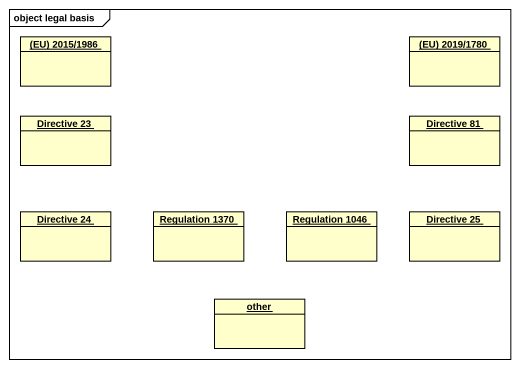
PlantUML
@startuml
mainframe object legal basis
hide circle
hide empty members
object "(EU) 2015/1986" as EU_2015_1986
object "(EU) 2019/1780" as EU_2019_1780
object "Directive 23" as Directive_23
object "Directive 81" as Directive_81
object "Directive 24" as Directive_24
object "Regulation 1370" as Regulation_1370
object "Regulation 1046" as Regulation_1046
object "Directive 25" as Directive_25
object other
@enduml
